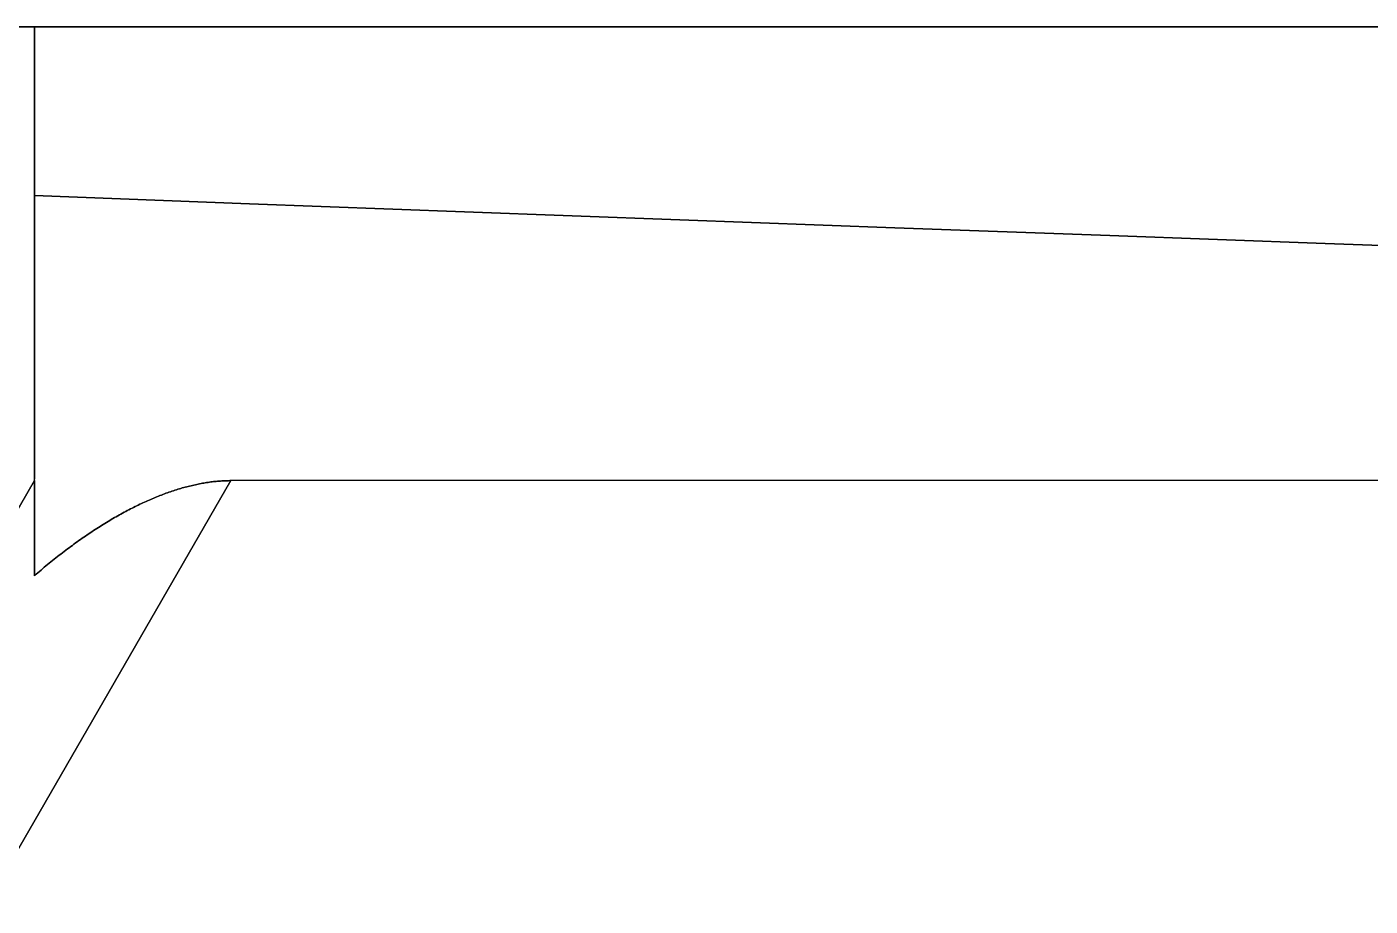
# Model space of a CAD drawing. Extents: x -20.3 to 9, y -60.3 to 4.7.
# Drawn here: x -7.5859 to -7.216, y -0.1172 to 0.125 of the extents above; entities that cross this region are included whole.
import ezdxf

# ---------------------------------------------------------------- set-up
doc = ezdxf.new("R2010")
doc.units = 0
doc.layers.get('0').update_dxf_attribs({"linetype": 'CONTINUOUS'})

# ---------------------------------------------------------------- blocks, each defined once
blk = doc.blocks.new('*U20')
at = {"color": 1, "extrusion": (0, 0, -1)}
for p, q in [((-8.53125, 0.125, -6.65625), (8.53125, 0.125, -6.65625)), ((7.58381, 0.125, 5.58807), (-7.58381, 0.125, 5.58807)), ((-7.58381, -0.02618, 5.58807), (-7.58381, 0.125, 5.58807)), ((7.52968, 0, 5.58807), (-7.52968, 0, 5.58807))]:
    blk.add_line(p, q, dxfattribs=at)
at = {"color": 1, "extrusion": (0, 1, 0)}
for p, q in [((-8.53125, 0.125, -6.65625), (8.53125, 0.125, -6.65625)), ((8.53125, 0.125, 6.65625), (-8.53125, 0.125, 6.65625)), ((7.58381, 0.125, 5.58807), (-7.58381, 0.125, 5.58807)), ((-7.58381, 0.125, 5.58807), (-7.58381, 0.125, -5.58807)), ((-7.58381, 0.125, -5.58807), (7.58381, 0.125, -5.58807))]:
    blk.add_line(p, q, dxfattribs=at)
at = {"color": 1}
for p, q in [((8.53125, 0.125, 6.65625), (-8.53125, 0.125, 6.65625)), ((-7.58381, 0.125, -5.58807), (7.58381, 0.125, -5.58807)), ((-7.58381, -0.02618, -5.58807), (-7.58381, 0.125, -5.58807)), ((-7.58381, 0, -5.53394), (-7.72033, -0.23647, -5.67047)), ((-7.72033, -0.23647, 5.67047), (-7.58381, 0, 5.53394)), ((-7.66621, -0.23647, -5.72459), (-7.52968, 0, -5.58807)), ((-7.52968, 0, 5.58807), (-7.66621, -0.23647, 5.72459)), ((7.52968, 0, -5.58807), (-7.52968, 0, -5.58807))]:
    blk.add_line(p, q, dxfattribs=at)
at = {"color": 1, "extrusion": (1, 0, 0)}
for p, q in [((-7.58381, 0.125, 5.58807), (-7.58381, 0.125, -5.58807)), ((-7.58381, -0.02618, 5.58807), (-7.58381, 0.125, 5.58807)), ((-7.58381, -0.02618, -5.58807), (-7.58381, 0.125, -5.58807)), ((-7.58381, 0, 5.53394), (-7.58381, 0, -5.53394))]:
    blk.add_line(p, q, dxfattribs=at)
at = {"color": 1, "extrusion": (0.866025, -0.5, -3e-16)}
for p, q in [((-7.58381, 0, -5.53394), (-7.72033, -0.23647, -5.67047)), ((-7.72033, -0.23647, 5.67047), (-7.58381, 0, 5.53394)), ((-7.58381, 0, 5.53394), (-7.58381, 0, -5.53394))]:
    blk.add_line(p, q, dxfattribs=at)
at = {"color": 1, "extrusion": (-1e-16, -0.5, 0.866025)}
for p in [(-7.66621, -0.23647, -5.72459), (7.52968, 0, -5.58807)]:
    blk.add_line(p, (-7.52968, 0, -5.58807), dxfattribs=at)
at = {"color": 1, "extrusion": (-1e-16, -0.5, -0.866025)}
for p, q in [((-7.52968, 0, 5.58807), (-7.66621, -0.23647, 5.72459)), ((7.52968, 0, 5.58807), (-7.52968, 0, 5.58807))]:
    blk.add_line(p, q, dxfattribs=at)
at = {"color": 1}
for points in [[(-7.52968, 0, -5.58807), (-7.53004, 0, -5.58807), (-7.5304, -0.00001, -5.58807), (-7.53077, -0.00001, -5.58807), (-7.53113, -0.00003, -5.58807), (-7.5315, -0.00004, -5.58807), (-7.53186, -0.00006, -5.58807), (-7.53223, -0.00008, -5.58807), (-7.5326, -0.00011, -5.58807), (-7.53298, -0.00013, -5.58807), (-7.53335, -0.00017, -5.58807), (-7.53372, -0.0002, -5.58807), (-7.5341, -0.00024, -5.58807), (-7.53448, -0.00028, -5.58807), (-7.53485, -0.00032, -5.58807), (-7.53523, -0.00037, -5.58807), (-7.53561, -0.00042, -5.58807), (-7.536, -0.00048, -5.58807), (-7.53638, -0.00054, -5.58807), (-7.53676, -0.0006, -5.58807), (-7.53715, -0.00066, -5.58807), (-7.53754, -0.00073, -5.58807), (-7.53793, -0.0008, -5.58807), (-7.53832, -0.00088, -5.58807), (-7.53871, -0.00095, -5.58807), (-7.5391, -0.00103, -5.58807), (-7.53949, -0.00112, -5.58807), (-7.53989, -0.00121, -5.58807), (-7.54028, -0.0013, -5.58807), (-7.54068, -0.00139, -5.58807), (-7.54108, -0.00149, -5.58807), (-7.54147, -0.00159, -5.58807), (-7.54187, -0.00169, -5.58807), (-7.54228, -0.0018, -5.58807), (-7.54268, -0.00191, -5.58807), (-7.54308, -0.00202, -5.58807), (-7.54349, -0.00214, -5.58807), (-7.54389, -0.00226, -5.58807), (-7.5443, -0.00238, -5.58807), (-7.54471, -0.00251, -5.58807), (-7.54511, -0.00264, -5.58807), (-7.54552, -0.00277, -5.58807), (-7.54593, -0.00291, -5.58807), (-7.54635, -0.00305, -5.58807), (-7.54676, -0.00319, -5.58807), (-7.54717, -0.00334, -5.58807), (-7.54759, -0.00349, -5.58807), (-7.548, -0.00364, -5.58807), (-7.54842, -0.0038, -5.58807), (-7.54884, -0.00396, -5.58807), (-7.54926, -0.00412, -5.58807), (-7.54967, -0.00428, -5.58807), (-7.5501, -0.00445, -5.58807), (-7.55052, -0.00463, -5.58807), (-7.55094, -0.0048, -5.58807), (-7.55136, -0.00498, -5.58807), (-7.55178, -0.00516, -5.58807), (-7.55221, -0.00534, -5.58807), (-7.55263, -0.00553, -5.58807), (-7.55306, -0.00572, -5.58807), (-7.55349, -0.00592, -5.58807), (-7.55392, -0.00611, -5.58807), (-7.55434, -0.00632, -5.58807), (-7.55477, -0.00652, -5.58807), (-7.5552, -0.00673, -5.58807), (-7.55564, -0.00694, -5.58807), (-7.55607, -0.00715, -5.58807), (-7.5565, -0.00736, -5.58807), (-7.55693, -0.00758, -5.58807), (-7.55737, -0.00781, -5.58807), (-7.5578, -0.00803, -5.58807), (-7.55824, -0.00826, -5.58807), (-7.55867, -0.00849, -5.58807), (-7.55911, -0.00873, -5.58807), (-7.55955, -0.00896, -5.58807), (-7.55998, -0.00921, -5.58807), (-7.56042, -0.00945, -5.58807), (-7.56086, -0.0097, -5.58807), (-7.5613, -0.00995, -5.58807), (-7.56174, -0.0102, -5.58807), (-7.56218, -0.01046, -5.58807), (-7.56263, -0.01071, -5.58807), (-7.56307, -0.01098, -5.58807), (-7.56351, -0.01124, -5.58807), (-7.56395, -0.01151, -5.58807), (-7.5644, -0.01178, -5.58807), (-7.56484, -0.01206, -5.58807), (-7.56529, -0.01233, -5.58807), (-7.56573, -0.01261, -5.58807), (-7.56618, -0.0129, -5.58807), (-7.56662, -0.01318, -5.58807), (-7.56707, -0.01347, -5.58807), (-7.56752, -0.01376, -5.58807), (-7.56796, -0.01406, -5.58807), (-7.56841, -0.01436, -5.58807), (-7.56886, -0.01466, -5.58807), (-7.56931, -0.01496, -5.58807), (-7.56976, -0.01527, -5.58807), (-7.57021, -0.01558, -5.58807), (-7.57066, -0.01589, -5.58807), (-7.57111, -0.01621, -5.58807), (-7.57156, -0.01653, -5.58807), (-7.57201, -0.01685, -5.58807), (-7.57246, -0.01717, -5.58807), (-7.57291, -0.0175, -5.58807), (-7.57336, -0.01783, -5.58807), (-7.57382, -0.01816, -5.58807), (-7.57427, -0.0185, -5.58807), (-7.57472, -0.01883, -5.58807), (-7.57517, -0.01917, -5.58807), (-7.57563, -0.01952, -5.58807), (-7.57608, -0.01987, -5.58807), (-7.57653, -0.02022, -5.58807), (-7.57699, -0.02057, -5.58807), (-7.57744, -0.02092, -5.58807), (-7.57789, -0.02128, -5.58807), (-7.57835, -0.02164, -5.58807), (-7.5788, -0.022, -5.58807), (-7.57926, -0.02237, -5.58807), (-7.57971, -0.02274, -5.58807), (-7.58017, -0.02311, -5.58807), (-7.58062, -0.02348, -5.58807), (-7.58108, -0.02386, -5.58807), (-7.58153, -0.02424, -5.58807), (-7.58199, -0.02462, -5.58807), (-7.58244, -0.02501, -5.58807), (-7.5829, -0.0254, -5.58807), (-7.58335, -0.02579, -5.58807), (-7.58381, -0.02618, -5.58807)], [(-7.58381, -0.02618, -5.58807), (-7.58381, -0.02579, -5.58761), (-7.58381, -0.0254, -5.58716), (-7.58381, -0.02501, -5.5867), (-7.58381, -0.02462, -5.58625), (-7.58381, -0.02424, -5.58579), (-7.58381, -0.02386, -5.58534), (-7.58381, -0.02348, -5.58488), (-7.58381, -0.02311, -5.58443), (-7.58381, -0.02274, -5.58397), (-7.58381, -0.02237, -5.58352), (-7.58381, -0.022, -5.58306), (-7.58381, -0.02164, -5.58261), (-7.58381, -0.02128, -5.58216), (-7.58381, -0.02092, -5.5817), (-7.58381, -0.02057, -5.58125), (-7.58381, -0.02022, -5.58079), (-7.58381, -0.01987, -5.58034), (-7.58381, -0.01952, -5.57989), (-7.58381, -0.01917, -5.57944), (-7.58381, -0.01883, -5.57898), (-7.58381, -0.0185, -5.57853), (-7.58381, -0.01816, -5.57808), (-7.58381, -0.01783, -5.57763), (-7.58381, -0.0175, -5.57717), (-7.58381, -0.01717, -5.57672), (-7.58381, -0.01685, -5.57627), (-7.58381, -0.01653, -5.57582), (-7.58381, -0.01621, -5.57537), (-7.58381, -0.01589, -5.57492), (-7.58381, -0.01558, -5.57447), (-7.58381, -0.01527, -5.57402), (-7.58381, -0.01496, -5.57357), (-7.58381, -0.01466, -5.57312), (-7.58381, -0.01436, -5.57267), (-7.58381, -0.01406, -5.57223), (-7.58381, -0.01376, -5.57178), (-7.58381, -0.01347, -5.57133), (-7.58381, -0.01318, -5.57088), (-7.58381, -0.0129, -5.57044), (-7.58381, -0.01261, -5.56999), (-7.58381, -0.01233, -5.56955), (-7.58381, -0.01206, -5.5691), (-7.58381, -0.01178, -5.56866), (-7.58381, -0.01151, -5.56821), (-7.58381, -0.01124, -5.56777), (-7.58381, -0.01098, -5.56733), (-7.58381, -0.01071, -5.56689), (-7.58381, -0.01046, -5.56644), (-7.58381, -0.0102, -5.566), (-7.58381, -0.00995, -5.56556), (-7.58381, -0.0097, -5.56512), (-7.58381, -0.00945, -5.56468), (-7.58381, -0.00921, -5.56425), (-7.58381, -0.00896, -5.56381), (-7.58381, -0.00873, -5.56337), (-7.58381, -0.00849, -5.56293), (-7.58381, -0.00826, -5.5625), (-7.58381, -0.00803, -5.56206), (-7.58381, -0.00781, -5.56163), (-7.58381, -0.00758, -5.56119), (-7.58381, -0.00736, -5.56076), (-7.58381, -0.00715, -5.56033), (-7.58381, -0.00694, -5.5599), (-7.58381, -0.00673, -5.55947), (-7.58381, -0.00652, -5.55904), (-7.58381, -0.00632, -5.55861), (-7.58381, -0.00611, -5.55818), (-7.58381, -0.00592, -5.55775), (-7.58381, -0.00572, -5.55732), (-7.58381, -0.00553, -5.5569), (-7.58381, -0.00534, -5.55647), (-7.58381, -0.00516, -5.55605), (-7.58381, -0.00498, -5.55562), (-7.58381, -0.0048, -5.5552), (-7.58381, -0.00463, -5.55478), (-7.58381, -0.00445, -5.55436), (-7.58381, -0.00428, -5.55394), (-7.58381, -0.00412, -5.55352), (-7.58381, -0.00396, -5.5531), (-7.58381, -0.0038, -5.55268), (-7.58381, -0.00364, -5.55226), (-7.58381, -0.00349, -5.55185), (-7.58381, -0.00334, -5.55143), (-7.58381, -0.00319, -5.55102), (-7.58381, -0.00305, -5.55061), (-7.58381, -0.00291, -5.5502), (-7.58381, -0.00277, -5.54979), (-7.58381, -0.00264, -5.54938), (-7.58381, -0.00251, -5.54897), (-7.58381, -0.00238, -5.54856), (-7.58381, -0.00226, -5.54815), (-7.58381, -0.00214, -5.54775), (-7.58381, -0.00202, -5.54734), (-7.58381, -0.00191, -5.54694), (-7.58381, -0.0018, -5.54654), (-7.58381, -0.00169, -5.54614), (-7.58381, -0.00159, -5.54574), (-7.58381, -0.00149, -5.54534), (-7.58381, -0.00139, -5.54494), (-7.58381, -0.0013, -5.54454), (-7.58381, -0.00121, -5.54415), (-7.58381, -0.00112, -5.54375), (-7.58381, -0.00103, -5.54336), (-7.58381, -0.00095, -5.54297), (-7.58381, -0.00088, -5.54258), (-7.58381, -0.0008, -5.54219), (-7.58381, -0.00073, -5.5418), (-7.58381, -0.00066, -5.54141), (-7.58381, -0.0006, -5.54103), (-7.58381, -0.00054, -5.54064), (-7.58381, -0.00048, -5.54026), (-7.58381, -0.00042, -5.53988), (-7.58381, -0.00037, -5.53949), (-7.58381, -0.00032, -5.53911), (-7.58381, -0.00028, -5.53874), (-7.58381, -0.00024, -5.53836), (-7.58381, -0.0002, -5.53798), (-7.58381, -0.00017, -5.53761), (-7.58381, -0.00013, -5.53724), (-7.58381, -0.00011, -5.53687), (-7.58381, -0.00008, -5.53649), (-7.58381, -0.00006, -5.53613), (-7.58381, -0.00004, -5.53576), (-7.58381, -0.00003, -5.53539), (-7.58381, -0.00001, -5.53503), (-7.58381, -0.00001, -5.53466), (-7.58381, 0, -5.5343), (-7.58381, 0, -5.53394)], [(-7.58381, 0, 5.53394), (-7.58381, 0, 5.5343), (-7.58381, -0.00001, 5.53466), (-7.58381, -0.00001, 5.53503), (-7.58381, -0.00003, 5.53539), (-7.58381, -0.00004, 5.53576), (-7.58381, -0.00006, 5.53613), (-7.58381, -0.00008, 5.53649), (-7.58381, -0.00011, 5.53687), (-7.58381, -0.00013, 5.53724), (-7.58381, -0.00017, 5.53761), (-7.58381, -0.0002, 5.53798), (-7.58381, -0.00024, 5.53836), (-7.58381, -0.00028, 5.53874), (-7.58381, -0.00032, 5.53911), (-7.58381, -0.00037, 5.53949), (-7.58381, -0.00042, 5.53988), (-7.58381, -0.00048, 5.54026), (-7.58381, -0.00054, 5.54064), (-7.58381, -0.0006, 5.54103), (-7.58381, -0.00066, 5.54141), (-7.58381, -0.00073, 5.5418), (-7.58381, -0.0008, 5.54219), (-7.58381, -0.00088, 5.54258), (-7.58381, -0.00095, 5.54297), (-7.58381, -0.00103, 5.54336), (-7.58381, -0.00112, 5.54375), (-7.58381, -0.00121, 5.54415), (-7.58381, -0.0013, 5.54454), (-7.58381, -0.00139, 5.54494), (-7.58381, -0.00149, 5.54534), (-7.58381, -0.00159, 5.54574), (-7.58381, -0.00169, 5.54614), (-7.58381, -0.0018, 5.54654), (-7.58381, -0.00191, 5.54694), (-7.58381, -0.00202, 5.54734), (-7.58381, -0.00214, 5.54775), (-7.58381, -0.00226, 5.54815), (-7.58381, -0.00238, 5.54856), (-7.58381, -0.00251, 5.54897), (-7.58381, -0.00264, 5.54938), (-7.58381, -0.00277, 5.54979), (-7.58381, -0.00291, 5.5502), (-7.58381, -0.00305, 5.55061), (-7.58381, -0.00319, 5.55102), (-7.58381, -0.00334, 5.55143), (-7.58381, -0.00349, 5.55185), (-7.58381, -0.00364, 5.55226), (-7.58381, -0.0038, 5.55268), (-7.58381, -0.00396, 5.5531), (-7.58381, -0.00412, 5.55352), (-7.58381, -0.00428, 5.55394), (-7.58381, -0.00445, 5.55436), (-7.58381, -0.00463, 5.55478), (-7.58381, -0.0048, 5.5552), (-7.58381, -0.00498, 5.55562), (-7.58381, -0.00516, 5.55605), (-7.58381, -0.00534, 5.55647), (-7.58381, -0.00553, 5.5569), (-7.58381, -0.00572, 5.55732), (-7.58381, -0.00592, 5.55775), (-7.58381, -0.00611, 5.55818), (-7.58381, -0.00632, 5.55861), (-7.58381, -0.00652, 5.55904), (-7.58381, -0.00673, 5.55947), (-7.58381, -0.00694, 5.5599), (-7.58381, -0.00715, 5.56033), (-7.58381, -0.00736, 5.56076), (-7.58381, -0.00758, 5.56119), (-7.58381, -0.00781, 5.56163), (-7.58381, -0.00803, 5.56206), (-7.58381, -0.00826, 5.5625), (-7.58381, -0.00849, 5.56293), (-7.58381, -0.00873, 5.56337), (-7.58381, -0.00896, 5.56381), (-7.58381, -0.00921, 5.56425), (-7.58381, -0.00945, 5.56468), (-7.58381, -0.0097, 5.56512), (-7.58381, -0.00995, 5.56556), (-7.58381, -0.0102, 5.566), (-7.58381, -0.01046, 5.56644), (-7.58381, -0.01071, 5.56689), (-7.58381, -0.01098, 5.56733), (-7.58381, -0.01124, 5.56777), (-7.58381, -0.01151, 5.56821), (-7.58381, -0.01178, 5.56866), (-7.58381, -0.01206, 5.5691), (-7.58381, -0.01233, 5.56955), (-7.58381, -0.01261, 5.56999), (-7.58381, -0.0129, 5.57044), (-7.58381, -0.01318, 5.57088), (-7.58381, -0.01347, 5.57133), (-7.58381, -0.01376, 5.57178), (-7.58381, -0.01406, 5.57223), (-7.58381, -0.01436, 5.57267), (-7.58381, -0.01466, 5.57312), (-7.58381, -0.01496, 5.57357), (-7.58381, -0.01527, 5.57402), (-7.58381, -0.01558, 5.57447), (-7.58381, -0.01589, 5.57492), (-7.58381, -0.01621, 5.57537), (-7.58381, -0.01653, 5.57582), (-7.58381, -0.01685, 5.57627), (-7.58381, -0.01717, 5.57672), (-7.58381, -0.0175, 5.57717), (-7.58381, -0.01783, 5.57763), (-7.58381, -0.01816, 5.57808), (-7.58381, -0.0185, 5.57853), (-7.58381, -0.01883, 5.57898), (-7.58381, -0.01917, 5.57944), (-7.58381, -0.01952, 5.57989), (-7.58381, -0.01987, 5.58034), (-7.58381, -0.02022, 5.58079), (-7.58381, -0.02057, 5.58125), (-7.58381, -0.02092, 5.5817), (-7.58381, -0.02128, 5.58216), (-7.58381, -0.02164, 5.58261), (-7.58381, -0.022, 5.58306), (-7.58381, -0.02237, 5.58352), (-7.58381, -0.02274, 5.58397), (-7.58381, -0.02311, 5.58443), (-7.58381, -0.02348, 5.58488), (-7.58381, -0.02386, 5.58534), (-7.58381, -0.02424, 5.58579), (-7.58381, -0.02462, 5.58625), (-7.58381, -0.02501, 5.5867), (-7.58381, -0.0254, 5.58716), (-7.58381, -0.02579, 5.58761), (-7.58381, -0.02618, 5.58807)], [(-7.58381, -0.02618, 5.58807), (-7.58335, -0.02579, 5.58807), (-7.5829, -0.0254, 5.58807), (-7.58244, -0.02501, 5.58807), (-7.58199, -0.02462, 5.58807), (-7.58153, -0.02424, 5.58807), (-7.58108, -0.02386, 5.58807), (-7.58062, -0.02348, 5.58807), (-7.58017, -0.02311, 5.58807), (-7.57971, -0.02274, 5.58807), (-7.57926, -0.02237, 5.58807), (-7.5788, -0.022, 5.58807), (-7.57835, -0.02164, 5.58807), (-7.57789, -0.02128, 5.58807), (-7.57744, -0.02092, 5.58807), (-7.57699, -0.02057, 5.58807), (-7.57653, -0.02022, 5.58807), (-7.57608, -0.01987, 5.58807), (-7.57563, -0.01952, 5.58807), (-7.57517, -0.01917, 5.58807), (-7.57472, -0.01883, 5.58807), (-7.57427, -0.0185, 5.58807), (-7.57382, -0.01816, 5.58807), (-7.57336, -0.01783, 5.58807), (-7.57291, -0.0175, 5.58807), (-7.57246, -0.01717, 5.58807), (-7.57201, -0.01685, 5.58807), (-7.57156, -0.01653, 5.58807), (-7.57111, -0.01621, 5.58807), (-7.57066, -0.01589, 5.58807), (-7.57021, -0.01558, 5.58807), (-7.56976, -0.01527, 5.58807), (-7.56931, -0.01496, 5.58807), (-7.56886, -0.01466, 5.58807), (-7.56841, -0.01436, 5.58807), (-7.56796, -0.01406, 5.58807), (-7.56752, -0.01376, 5.58807), (-7.56707, -0.01347, 5.58807), (-7.56662, -0.01318, 5.58807), (-7.56618, -0.0129, 5.58807), (-7.56573, -0.01261, 5.58807), (-7.56529, -0.01233, 5.58807), (-7.56484, -0.01206, 5.58807), (-7.5644, -0.01178, 5.58807), (-7.56395, -0.01151, 5.58807), (-7.56351, -0.01124, 5.58807), (-7.56307, -0.01098, 5.58807), (-7.56263, -0.01071, 5.58807), (-7.56218, -0.01046, 5.58807), (-7.56174, -0.0102, 5.58807), (-7.5613, -0.00995, 5.58807), (-7.56086, -0.0097, 5.58807), (-7.56042, -0.00945, 5.58807), (-7.55998, -0.00921, 5.58807), (-7.55955, -0.00896, 5.58807), (-7.55911, -0.00873, 5.58807), (-7.55867, -0.00849, 5.58807), (-7.55824, -0.00826, 5.58807), (-7.5578, -0.00803, 5.58807), (-7.55737, -0.00781, 5.58807), (-7.55693, -0.00758, 5.58807), (-7.5565, -0.00736, 5.58807), (-7.55607, -0.00715, 5.58807), (-7.55564, -0.00694, 5.58807), (-7.5552, -0.00673, 5.58807), (-7.55477, -0.00652, 5.58807), (-7.55434, -0.00632, 5.58807), (-7.55392, -0.00611, 5.58807), (-7.55349, -0.00592, 5.58807), (-7.55306, -0.00572, 5.58807), (-7.55263, -0.00553, 5.58807), (-7.55221, -0.00534, 5.58807), (-7.55178, -0.00516, 5.58807), (-7.55136, -0.00498, 5.58807), (-7.55094, -0.0048, 5.58807), (-7.55052, -0.00463, 5.58807), (-7.5501, -0.00445, 5.58807), (-7.54967, -0.00428, 5.58807), (-7.54926, -0.00412, 5.58807), (-7.54884, -0.00396, 5.58807), (-7.54842, -0.0038, 5.58807), (-7.548, -0.00364, 5.58807), (-7.54759, -0.00349, 5.58807), (-7.54717, -0.00334, 5.58807), (-7.54676, -0.00319, 5.58807), (-7.54635, -0.00305, 5.58807), (-7.54593, -0.00291, 5.58807), (-7.54552, -0.00277, 5.58807), (-7.54511, -0.00264, 5.58807), (-7.54471, -0.00251, 5.58807), (-7.5443, -0.00238, 5.58807), (-7.54389, -0.00226, 5.58807), (-7.54349, -0.00214, 5.58807), (-7.54308, -0.00202, 5.58807), (-7.54268, -0.00191, 5.58807), (-7.54228, -0.0018, 5.58807), (-7.54187, -0.00169, 5.58807), (-7.54147, -0.00159, 5.58807), (-7.54108, -0.00149, 5.58807), (-7.54068, -0.00139, 5.58807), (-7.54028, -0.0013, 5.58807), (-7.53989, -0.00121, 5.58807), (-7.53949, -0.00112, 5.58807), (-7.5391, -0.00103, 5.58807), (-7.53871, -0.00095, 5.58807), (-7.53832, -0.00088, 5.58807), (-7.53793, -0.0008, 5.58807), (-7.53754, -0.00073, 5.58807), (-7.53715, -0.00066, 5.58807), (-7.53676, -0.0006, 5.58807), (-7.53638, -0.00054, 5.58807), (-7.536, -0.00048, 5.58807), (-7.53561, -0.00042, 5.58807), (-7.53523, -0.00037, 5.58807), (-7.53485, -0.00032, 5.58807), (-7.53448, -0.00028, 5.58807), (-7.5341, -0.00024, 5.58807), (-7.53372, -0.0002, 5.58807), (-7.53335, -0.00017, 5.58807), (-7.53298, -0.00013, 5.58807), (-7.5326, -0.00011, 5.58807), (-7.53223, -0.00008, 5.58807), (-7.53186, -0.00006, 5.58807), (-7.5315, -0.00004, 5.58807), (-7.53113, -0.00003, 5.58807), (-7.53077, -0.00001, 5.58807), (-7.5304, -0.00001, 5.58807), (-7.53004, 0, 5.58807), (-7.52968, 0, 5.58807)], [(-7.58381, -0.02618, 5.58807), (-7.58335, -0.02579, 5.58807), (-7.5829, -0.0254, 5.58807), (-7.58244, -0.02501, 5.58807), (-7.58199, -0.02462, 5.58807), (-7.58153, -0.02424, 5.58807), (-7.58108, -0.02386, 5.58807), (-7.58062, -0.02348, 5.58807), (-7.58017, -0.02311, 5.58807), (-7.57971, -0.02274, 5.58807), (-7.57926, -0.02237, 5.58807), (-7.5788, -0.022, 5.58807), (-7.57835, -0.02164, 5.58807), (-7.57789, -0.02128, 5.58807), (-7.57744, -0.02092, 5.58807), (-7.57699, -0.02057, 5.58807), (-7.57653, -0.02022, 5.58807), (-7.57608, -0.01987, 5.58807), (-7.57563, -0.01952, 5.58807), (-7.57517, -0.01917, 5.58807), (-7.57472, -0.01883, 5.58807), (-7.57427, -0.0185, 5.58807), (-7.57382, -0.01816, 5.58807), (-7.57336, -0.01783, 5.58807), (-7.57291, -0.0175, 5.58807), (-7.57246, -0.01717, 5.58807), (-7.57201, -0.01685, 5.58807), (-7.57156, -0.01653, 5.58807), (-7.57111, -0.01621, 5.58807), (-7.57066, -0.01589, 5.58807), (-7.57021, -0.01558, 5.58807), (-7.56976, -0.01527, 5.58807), (-7.56931, -0.01496, 5.58807), (-7.56886, -0.01466, 5.58807), (-7.56841, -0.01436, 5.58807), (-7.56796, -0.01406, 5.58807), (-7.56752, -0.01376, 5.58807), (-7.56707, -0.01347, 5.58807), (-7.56662, -0.01318, 5.58807), (-7.56618, -0.0129, 5.58807), (-7.56573, -0.01261, 5.58807), (-7.56529, -0.01233, 5.58807), (-7.56484, -0.01206, 5.58807), (-7.5644, -0.01178, 5.58807), (-7.56395, -0.01151, 5.58807), (-7.56351, -0.01124, 5.58807), (-7.56307, -0.01098, 5.58807), (-7.56263, -0.01071, 5.58807), (-7.56218, -0.01046, 5.58807), (-7.56174, -0.0102, 5.58807), (-7.5613, -0.00995, 5.58807), (-7.56086, -0.0097, 5.58807), (-7.56042, -0.00945, 5.58807), (-7.55998, -0.00921, 5.58807), (-7.55955, -0.00896, 5.58807), (-7.55911, -0.00873, 5.58807), (-7.55867, -0.00849, 5.58807), (-7.55824, -0.00826, 5.58807), (-7.5578, -0.00803, 5.58807), (-7.55737, -0.00781, 5.58807), (-7.55693, -0.00758, 5.58807), (-7.5565, -0.00736, 5.58807), (-7.55607, -0.00715, 5.58807), (-7.55564, -0.00694, 5.58807), (-7.5552, -0.00673, 5.58807), (-7.55477, -0.00652, 5.58807), (-7.55434, -0.00632, 5.58807), (-7.55392, -0.00611, 5.58807), (-7.55349, -0.00592, 5.58807), (-7.55306, -0.00572, 5.58807), (-7.55263, -0.00553, 5.58807), (-7.55221, -0.00534, 5.58807), (-7.55178, -0.00516, 5.58807), (-7.55136, -0.00498, 5.58807), (-7.55094, -0.0048, 5.58807), (-7.55052, -0.00463, 5.58807), (-7.5501, -0.00445, 5.58807), (-7.54967, -0.00428, 5.58807), (-7.54926, -0.00412, 5.58807), (-7.54884, -0.00396, 5.58807), (-7.54842, -0.0038, 5.58807), (-7.548, -0.00364, 5.58807), (-7.54759, -0.00349, 5.58807), (-7.54717, -0.00334, 5.58807), (-7.54676, -0.00319, 5.58807), (-7.54635, -0.00305, 5.58807), (-7.54593, -0.00291, 5.58807), (-7.54552, -0.00277, 5.58807), (-7.54511, -0.00264, 5.58807), (-7.54471, -0.00251, 5.58807), (-7.5443, -0.00238, 5.58807), (-7.54389, -0.00226, 5.58807), (-7.54349, -0.00214, 5.58807), (-7.54308, -0.00202, 5.58807), (-7.54268, -0.00191, 5.58807), (-7.54228, -0.0018, 5.58807), (-7.54187, -0.00169, 5.58807), (-7.54147, -0.00159, 5.58807), (-7.54108, -0.00149, 5.58807), (-7.54068, -0.00139, 5.58807), (-7.54028, -0.0013, 5.58807), (-7.53989, -0.00121, 5.58807), (-7.53949, -0.00112, 5.58807), (-7.5391, -0.00103, 5.58807), (-7.53871, -0.00095, 5.58807), (-7.53832, -0.00088, 5.58807), (-7.53793, -0.0008, 5.58807), (-7.53754, -0.00073, 5.58807), (-7.53715, -0.00066, 5.58807), (-7.53676, -0.0006, 5.58807), (-7.53638, -0.00054, 5.58807), (-7.536, -0.00048, 5.58807), (-7.53561, -0.00042, 5.58807), (-7.53523, -0.00037, 5.58807), (-7.53485, -0.00032, 5.58807), (-7.53448, -0.00028, 5.58807), (-7.5341, -0.00024, 5.58807), (-7.53372, -0.0002, 5.58807), (-7.53335, -0.00017, 5.58807), (-7.53298, -0.00013, 5.58807), (-7.5326, -0.00011, 5.58807), (-7.53223, -0.00008, 5.58807), (-7.53186, -0.00006, 5.58807), (-7.5315, -0.00004, 5.58807), (-7.53113, -0.00003, 5.58807), (-7.53077, -0.00001, 5.58807), (-7.5304, -0.00001, 5.58807), (-7.53004, 0, 5.58807), (-7.52968, 0, 5.58807)], [(-7.58381, 0, 5.53394), (-7.58381, 0, 5.5343), (-7.58381, -0.00001, 5.53466), (-7.58381, -0.00001, 5.53503), (-7.58381, -0.00003, 5.53539), (-7.58381, -0.00004, 5.53576), (-7.58381, -0.00006, 5.53613), (-7.58381, -0.00008, 5.53649), (-7.58381, -0.00011, 5.53687), (-7.58381, -0.00013, 5.53724), (-7.58381, -0.00017, 5.53761), (-7.58381, -0.0002, 5.53798), (-7.58381, -0.00024, 5.53836), (-7.58381, -0.00028, 5.53874), (-7.58381, -0.00032, 5.53911), (-7.58381, -0.00037, 5.53949), (-7.58381, -0.00042, 5.53988), (-7.58381, -0.00048, 5.54026), (-7.58381, -0.00054, 5.54064), (-7.58381, -0.0006, 5.54103), (-7.58381, -0.00066, 5.54141), (-7.58381, -0.00073, 5.5418), (-7.58381, -0.0008, 5.54219), (-7.58381, -0.00088, 5.54258), (-7.58381, -0.00095, 5.54297), (-7.58381, -0.00103, 5.54336), (-7.58381, -0.00112, 5.54375), (-7.58381, -0.00121, 5.54415), (-7.58381, -0.0013, 5.54454), (-7.58381, -0.00139, 5.54494), (-7.58381, -0.00149, 5.54534), (-7.58381, -0.00159, 5.54574), (-7.58381, -0.00169, 5.54614), (-7.58381, -0.0018, 5.54654), (-7.58381, -0.00191, 5.54694), (-7.58381, -0.00202, 5.54734), (-7.58381, -0.00214, 5.54775), (-7.58381, -0.00226, 5.54815), (-7.58381, -0.00238, 5.54856), (-7.58381, -0.00251, 5.54897), (-7.58381, -0.00264, 5.54938), (-7.58381, -0.00277, 5.54979), (-7.58381, -0.00291, 5.5502), (-7.58381, -0.00305, 5.55061), (-7.58381, -0.00319, 5.55102), (-7.58381, -0.00334, 5.55143), (-7.58381, -0.00349, 5.55185), (-7.58381, -0.00364, 5.55226), (-7.58381, -0.0038, 5.55268), (-7.58381, -0.00396, 5.5531), (-7.58381, -0.00412, 5.55352), (-7.58381, -0.00428, 5.55394), (-7.58381, -0.00445, 5.55436), (-7.58381, -0.00463, 5.55478), (-7.58381, -0.0048, 5.5552), (-7.58381, -0.00498, 5.55562), (-7.58381, -0.00516, 5.55605), (-7.58381, -0.00534, 5.55647), (-7.58381, -0.00553, 5.5569), (-7.58381, -0.00572, 5.55732), (-7.58381, -0.00592, 5.55775), (-7.58381, -0.00611, 5.55818), (-7.58381, -0.00632, 5.55861), (-7.58381, -0.00652, 5.55904), (-7.58381, -0.00673, 5.55947), (-7.58381, -0.00694, 5.5599), (-7.58381, -0.00715, 5.56033), (-7.58381, -0.00736, 5.56076), (-7.58381, -0.00758, 5.56119), (-7.58381, -0.00781, 5.56163), (-7.58381, -0.00803, 5.56206), (-7.58381, -0.00826, 5.5625), (-7.58381, -0.00849, 5.56293), (-7.58381, -0.00873, 5.56337), (-7.58381, -0.00896, 5.56381), (-7.58381, -0.00921, 5.56425), (-7.58381, -0.00945, 5.56468), (-7.58381, -0.0097, 5.56512), (-7.58381, -0.00995, 5.56556), (-7.58381, -0.0102, 5.566), (-7.58381, -0.01046, 5.56644), (-7.58381, -0.01071, 5.56689), (-7.58381, -0.01098, 5.56733), (-7.58381, -0.01124, 5.56777), (-7.58381, -0.01151, 5.56821), (-7.58381, -0.01178, 5.56866), (-7.58381, -0.01206, 5.5691), (-7.58381, -0.01233, 5.56955), (-7.58381, -0.01261, 5.56999), (-7.58381, -0.0129, 5.57044), (-7.58381, -0.01318, 5.57088), (-7.58381, -0.01347, 5.57133), (-7.58381, -0.01376, 5.57178), (-7.58381, -0.01406, 5.57223), (-7.58381, -0.01436, 5.57267), (-7.58381, -0.01466, 5.57312), (-7.58381, -0.01496, 5.57357), (-7.58381, -0.01527, 5.57402), (-7.58381, -0.01558, 5.57447), (-7.58381, -0.01589, 5.57492), (-7.58381, -0.01621, 5.57537), (-7.58381, -0.01653, 5.57582), (-7.58381, -0.01685, 5.57627), (-7.58381, -0.01717, 5.57672), (-7.58381, -0.0175, 5.57717), (-7.58381, -0.01783, 5.57763), (-7.58381, -0.01816, 5.57808), (-7.58381, -0.0185, 5.57853), (-7.58381, -0.01883, 5.57898), (-7.58381, -0.01917, 5.57944), (-7.58381, -0.01952, 5.57989), (-7.58381, -0.01987, 5.58034), (-7.58381, -0.02022, 5.58079), (-7.58381, -0.02057, 5.58125), (-7.58381, -0.02092, 5.5817), (-7.58381, -0.02128, 5.58216), (-7.58381, -0.02164, 5.58261), (-7.58381, -0.022, 5.58306), (-7.58381, -0.02237, 5.58352), (-7.58381, -0.02274, 5.58397), (-7.58381, -0.02311, 5.58443), (-7.58381, -0.02348, 5.58488), (-7.58381, -0.02386, 5.58534), (-7.58381, -0.02424, 5.58579), (-7.58381, -0.02462, 5.58625), (-7.58381, -0.02501, 5.5867), (-7.58381, -0.0254, 5.58716), (-7.58381, -0.02579, 5.58761), (-7.58381, -0.02618, 5.58807)], [(-7.58381, -0.02618, -5.58807), (-7.58381, -0.02579, -5.58761), (-7.58381, -0.0254, -5.58716), (-7.58381, -0.02501, -5.5867), (-7.58381, -0.02462, -5.58625), (-7.58381, -0.02424, -5.58579), (-7.58381, -0.02386, -5.58534), (-7.58381, -0.02348, -5.58488), (-7.58381, -0.02311, -5.58443), (-7.58381, -0.02274, -5.58397), (-7.58381, -0.02237, -5.58352), (-7.58381, -0.022, -5.58306), (-7.58381, -0.02164, -5.58261), (-7.58381, -0.02128, -5.58216), (-7.58381, -0.02092, -5.5817), (-7.58381, -0.02057, -5.58125), (-7.58381, -0.02022, -5.58079), (-7.58381, -0.01987, -5.58034), (-7.58381, -0.01952, -5.57989), (-7.58381, -0.01917, -5.57944), (-7.58381, -0.01883, -5.57898), (-7.58381, -0.0185, -5.57853), (-7.58381, -0.01816, -5.57808), (-7.58381, -0.01783, -5.57763), (-7.58381, -0.0175, -5.57717), (-7.58381, -0.01717, -5.57672), (-7.58381, -0.01685, -5.57627), (-7.58381, -0.01653, -5.57582), (-7.58381, -0.01621, -5.57537), (-7.58381, -0.01589, -5.57492), (-7.58381, -0.01558, -5.57447), (-7.58381, -0.01527, -5.57402), (-7.58381, -0.01496, -5.57357), (-7.58381, -0.01466, -5.57312), (-7.58381, -0.01436, -5.57267), (-7.58381, -0.01406, -5.57223), (-7.58381, -0.01376, -5.57178), (-7.58381, -0.01347, -5.57133), (-7.58381, -0.01318, -5.57088), (-7.58381, -0.0129, -5.57044), (-7.58381, -0.01261, -5.56999), (-7.58381, -0.01233, -5.56955), (-7.58381, -0.01206, -5.5691), (-7.58381, -0.01178, -5.56866), (-7.58381, -0.01151, -5.56821), (-7.58381, -0.01124, -5.56777), (-7.58381, -0.01098, -5.56733), (-7.58381, -0.01071, -5.56689), (-7.58381, -0.01046, -5.56644), (-7.58381, -0.0102, -5.566), (-7.58381, -0.00995, -5.56556), (-7.58381, -0.0097, -5.56512), (-7.58381, -0.00945, -5.56468), (-7.58381, -0.00921, -5.56425), (-7.58381, -0.00896, -5.56381), (-7.58381, -0.00873, -5.56337), (-7.58381, -0.00849, -5.56293), (-7.58381, -0.00826, -5.5625), (-7.58381, -0.00803, -5.56206), (-7.58381, -0.00781, -5.56163), (-7.58381, -0.00758, -5.56119), (-7.58381, -0.00736, -5.56076), (-7.58381, -0.00715, -5.56033), (-7.58381, -0.00694, -5.5599), (-7.58381, -0.00673, -5.55947), (-7.58381, -0.00652, -5.55904), (-7.58381, -0.00632, -5.55861), (-7.58381, -0.00611, -5.55818), (-7.58381, -0.00592, -5.55775), (-7.58381, -0.00572, -5.55732), (-7.58381, -0.00553, -5.5569), (-7.58381, -0.00534, -5.55647), (-7.58381, -0.00516, -5.55605), (-7.58381, -0.00498, -5.55562), (-7.58381, -0.0048, -5.5552), (-7.58381, -0.00463, -5.55478), (-7.58381, -0.00445, -5.55436), (-7.58381, -0.00428, -5.55394), (-7.58381, -0.00412, -5.55352), (-7.58381, -0.00396, -5.5531), (-7.58381, -0.0038, -5.55268), (-7.58381, -0.00364, -5.55226), (-7.58381, -0.00349, -5.55185), (-7.58381, -0.00334, -5.55143), (-7.58381, -0.00319, -5.55102), (-7.58381, -0.00305, -5.55061), (-7.58381, -0.00291, -5.5502), (-7.58381, -0.00277, -5.54979), (-7.58381, -0.00264, -5.54938), (-7.58381, -0.00251, -5.54897), (-7.58381, -0.00238, -5.54856), (-7.58381, -0.00226, -5.54815), (-7.58381, -0.00214, -5.54775), (-7.58381, -0.00202, -5.54734), (-7.58381, -0.00191, -5.54694), (-7.58381, -0.0018, -5.54654), (-7.58381, -0.00169, -5.54614), (-7.58381, -0.00159, -5.54574), (-7.58381, -0.00149, -5.54534), (-7.58381, -0.00139, -5.54494), (-7.58381, -0.0013, -5.54454), (-7.58381, -0.00121, -5.54415), (-7.58381, -0.00112, -5.54375), (-7.58381, -0.00103, -5.54336), (-7.58381, -0.00095, -5.54297), (-7.58381, -0.00088, -5.54258), (-7.58381, -0.0008, -5.54219), (-7.58381, -0.00073, -5.5418), (-7.58381, -0.00066, -5.54141), (-7.58381, -0.0006, -5.54103), (-7.58381, -0.00054, -5.54064), (-7.58381, -0.00048, -5.54026), (-7.58381, -0.00042, -5.53988), (-7.58381, -0.00037, -5.53949), (-7.58381, -0.00032, -5.53911), (-7.58381, -0.00028, -5.53874), (-7.58381, -0.00024, -5.53836), (-7.58381, -0.0002, -5.53798), (-7.58381, -0.00017, -5.53761), (-7.58381, -0.00013, -5.53724), (-7.58381, -0.00011, -5.53687), (-7.58381, -0.00008, -5.53649), (-7.58381, -0.00006, -5.53613), (-7.58381, -0.00004, -5.53576), (-7.58381, -0.00003, -5.53539), (-7.58381, -0.00001, -5.53503), (-7.58381, -0.00001, -5.53466), (-7.58381, 0, -5.5343), (-7.58381, 0, -5.53394)], [(-7.52968, 0, -5.58807), (-7.53004, 0, -5.58807), (-7.5304, -0.00001, -5.58807), (-7.53077, -0.00001, -5.58807), (-7.53113, -0.00003, -5.58807), (-7.5315, -0.00004, -5.58807), (-7.53186, -0.00006, -5.58807), (-7.53223, -0.00008, -5.58807), (-7.5326, -0.00011, -5.58807), (-7.53298, -0.00013, -5.58807), (-7.53335, -0.00017, -5.58807), (-7.53372, -0.0002, -5.58807), (-7.5341, -0.00024, -5.58807), (-7.53448, -0.00028, -5.58807), (-7.53485, -0.00032, -5.58807), (-7.53523, -0.00037, -5.58807), (-7.53561, -0.00042, -5.58807), (-7.536, -0.00048, -5.58807), (-7.53638, -0.00054, -5.58807), (-7.53676, -0.0006, -5.58807), (-7.53715, -0.00066, -5.58807), (-7.53754, -0.00073, -5.58807), (-7.53793, -0.0008, -5.58807), (-7.53832, -0.00088, -5.58807), (-7.53871, -0.00095, -5.58807), (-7.5391, -0.00103, -5.58807), (-7.53949, -0.00112, -5.58807), (-7.53989, -0.00121, -5.58807), (-7.54028, -0.0013, -5.58807), (-7.54068, -0.00139, -5.58807), (-7.54108, -0.00149, -5.58807), (-7.54147, -0.00159, -5.58807), (-7.54187, -0.00169, -5.58807), (-7.54228, -0.0018, -5.58807), (-7.54268, -0.00191, -5.58807), (-7.54308, -0.00202, -5.58807), (-7.54349, -0.00214, -5.58807), (-7.54389, -0.00226, -5.58807), (-7.5443, -0.00238, -5.58807), (-7.54471, -0.00251, -5.58807), (-7.54511, -0.00264, -5.58807), (-7.54552, -0.00277, -5.58807), (-7.54593, -0.00291, -5.58807), (-7.54635, -0.00305, -5.58807), (-7.54676, -0.00319, -5.58807), (-7.54717, -0.00334, -5.58807), (-7.54759, -0.00349, -5.58807), (-7.548, -0.00364, -5.58807), (-7.54842, -0.0038, -5.58807), (-7.54884, -0.00396, -5.58807), (-7.54926, -0.00412, -5.58807), (-7.54967, -0.00428, -5.58807), (-7.5501, -0.00445, -5.58807), (-7.55052, -0.00463, -5.58807), (-7.55094, -0.0048, -5.58807), (-7.55136, -0.00498, -5.58807), (-7.55178, -0.00516, -5.58807), (-7.55221, -0.00534, -5.58807), (-7.55263, -0.00553, -5.58807), (-7.55306, -0.00572, -5.58807), (-7.55349, -0.00592, -5.58807), (-7.55392, -0.00611, -5.58807), (-7.55434, -0.00632, -5.58807), (-7.55477, -0.00652, -5.58807), (-7.5552, -0.00673, -5.58807), (-7.55564, -0.00694, -5.58807), (-7.55607, -0.00715, -5.58807), (-7.5565, -0.00736, -5.58807), (-7.55693, -0.00758, -5.58807), (-7.55737, -0.00781, -5.58807), (-7.5578, -0.00803, -5.58807), (-7.55824, -0.00826, -5.58807), (-7.55867, -0.00849, -5.58807), (-7.55911, -0.00873, -5.58807), (-7.55955, -0.00896, -5.58807), (-7.55998, -0.00921, -5.58807), (-7.56042, -0.00945, -5.58807), (-7.56086, -0.0097, -5.58807), (-7.5613, -0.00995, -5.58807), (-7.56174, -0.0102, -5.58807), (-7.56218, -0.01046, -5.58807), (-7.56263, -0.01071, -5.58807), (-7.56307, -0.01098, -5.58807), (-7.56351, -0.01124, -5.58807), (-7.56395, -0.01151, -5.58807), (-7.5644, -0.01178, -5.58807), (-7.56484, -0.01206, -5.58807), (-7.56529, -0.01233, -5.58807), (-7.56573, -0.01261, -5.58807), (-7.56618, -0.0129, -5.58807), (-7.56662, -0.01318, -5.58807), (-7.56707, -0.01347, -5.58807), (-7.56752, -0.01376, -5.58807), (-7.56796, -0.01406, -5.58807), (-7.56841, -0.01436, -5.58807), (-7.56886, -0.01466, -5.58807), (-7.56931, -0.01496, -5.58807), (-7.56976, -0.01527, -5.58807), (-7.57021, -0.01558, -5.58807), (-7.57066, -0.01589, -5.58807), (-7.57111, -0.01621, -5.58807), (-7.57156, -0.01653, -5.58807), (-7.57201, -0.01685, -5.58807), (-7.57246, -0.01717, -5.58807), (-7.57291, -0.0175, -5.58807), (-7.57336, -0.01783, -5.58807), (-7.57382, -0.01816, -5.58807), (-7.57427, -0.0185, -5.58807), (-7.57472, -0.01883, -5.58807), (-7.57517, -0.01917, -5.58807), (-7.57563, -0.01952, -5.58807), (-7.57608, -0.01987, -5.58807), (-7.57653, -0.02022, -5.58807), (-7.57699, -0.02057, -5.58807), (-7.57744, -0.02092, -5.58807), (-7.57789, -0.02128, -5.58807), (-7.57835, -0.02164, -5.58807), (-7.5788, -0.022, -5.58807), (-7.57926, -0.02237, -5.58807), (-7.57971, -0.02274, -5.58807), (-7.58017, -0.02311, -5.58807), (-7.58062, -0.02348, -5.58807), (-7.58108, -0.02386, -5.58807), (-7.58153, -0.02424, -5.58807), (-7.58199, -0.02462, -5.58807), (-7.58244, -0.02501, -5.58807), (-7.5829, -0.0254, -5.58807), (-7.58335, -0.02579, -5.58807), (-7.58381, -0.02618, -5.58807)]]:
    blk.add_polyline3d(points, dxfattribs=at)
blk = doc.blocks.new('*U23')
at = {"color": 2, "extrusion": (0, 1, -1.3e-15)}
for p, q in [((-7.58381, 0.125, -5.58807), (-7.58381, 0.125, 5.58807)), ((-7.58381, 0.125, 5.58807), (7.58381, 0.125, 5.58807)), ((7.58381, 0.125, -5.58807), (-7.58381, 0.125, -5.58807))]:
    blk.add_line(p, q, dxfattribs=at)
at = {"color": 2}
for p, q in [((-7.58381, 0.125, 5.58807), (7.58381, 0.125, 5.58807)), ((-7.58381, 0.07853, 5.58807), (-7.58381, 0.125, 5.58807))]:
    blk.add_line(p, q, dxfattribs=at)
at = {"color": 2, "extrusion": (-1, 0, 0)}
for p, q in [((-7.58381, 0.125, -5.58807), (-7.58381, 0.125, 5.58807)), ((-7.58381, 0.125, -5.58807), (-7.58381, 0.07853, -5.58807)), ((-7.58381, 0.07853, 5.58807), (-7.58381, 0.125, 5.58807))]:
    blk.add_line(p, q, dxfattribs=at)
at = {"color": 2, "extrusion": (0, 0, -1)}
for p, q in [((7.58381, 0.125, -5.58807), (-7.58381, 0.125, -5.58807)), ((-7.58381, 0.125, -5.58807), (-7.58381, 0.07853, -5.58807))]:
    blk.add_line(p, q, dxfattribs=at)
at = {"color": 2}
blk.add_arc((0, 199.85656, 5.58807), 199.92192, 267.8260293, 272.1739707, dxfattribs=at)
blk.add_arc((0, 199.85656, 5.58807), 199.92192, 267.8260293, 272.1739707, dxfattribs=at)
at = {"color": 2, "extrusion": (-1, 0, 0)}
blk.add_arc((-199.85656, 0, 7.58381), 199.85616, 358.3977754, 1.6022246, dxfattribs=at)
blk.add_arc((-199.85656, 0, 7.58381), 199.85616, 358.3977754, 1.6022246, dxfattribs=at)
at = {"color": 2, "extrusion": (0, 0, -1)}
blk.add_arc((0, 199.85656, 5.58807), 199.92192, 267.8260293, 272.1739707, dxfattribs=at)
blk.add_arc((0, 199.85656, 5.58807), 199.92192, 267.8260293, 272.1739707, dxfattribs=at)

msp = doc.modelspace()

# ---------------------------------------------------------------- block references
for name in ['*U20', '*U23']:
    msp.add_blockref(name, (0, 0))

doc.saveas('drawing.dxf')
